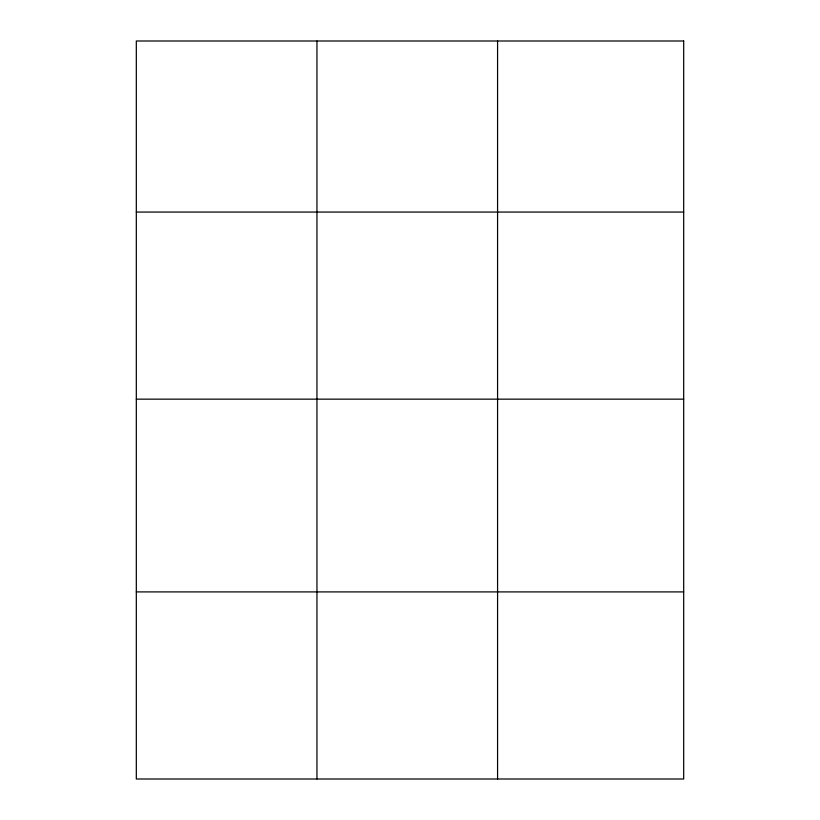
<?xml version="1.0" encoding="UTF-8"?>
<svg xmlns="http://www.w3.org/2000/svg" width="820" height="820" viewBox="0 0 820 820"><rect width="100%" height="100%" fill="white"/><g stroke="black" fill="none" stroke-linecap="round" stroke-linejoin="round"><path stroke-width="1.23" d="M136.315 212.062L683.685 212.062M136.315 399.155L683.685 399.155M136.315 591.907L683.685 591.907M497.576 41L497.576 779M316.95 41L316.95 779M683.685 41L136.315 41L136.315 779L683.685 779L683.685 41"/></g></svg>
